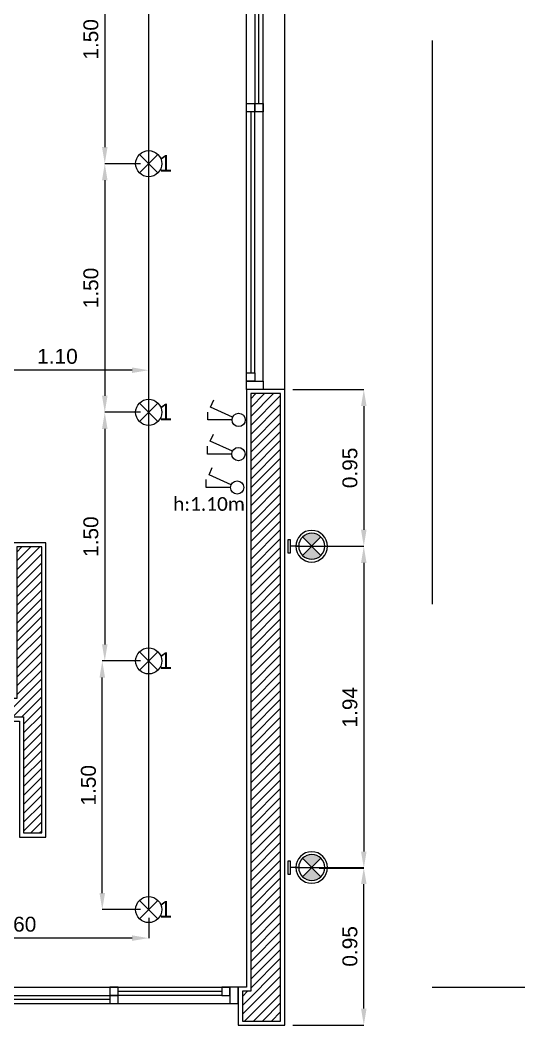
# Model space of a CAD drawing. Header units: millimetres. Extents: x 430 to 1353, y -204 to 152.
# Drawn here: x 436.03 to 439.04, y -44.97 to -38.92 of the extents above; entities that cross this region are included whole.
import ezdxf

# ---------------------------------------------------------------- set-up
doc = ezdxf.new("R2010")
doc.units = ezdxf.units.MM
doc.linetypes.add('DASHED', pattern=[0.3, 0.17, -0.13])
doc.layers.get('0').update_dxf_attribs({"color": 250})
doc.layers.get('Defpoints').update_dxf_attribs({"color": 252})
for name, color, linetype in [('AR - Carpinteria', 252, 'Continuous'), ('AR - Ht', 252, 'Continuous'), ('AR - Proyeccion', 252, 'DASHED'), ('AR - Vista 05', 252, 'Continuous'), ('AR - Vista 4', 252, 'Continuous')]:
    doc.layers.add(name, color=color, linetype=linetype)
for name, color, linetype, lineweight in [('ND-Apliques', 1, 'Continuous', 15), ('ND-Cotas', 252, 'Continuous', 9), ('ND-Llaves', 92, 'Continuous', 9)]:
    doc.layers.add(name, color=color, linetype=linetype, lineweight=lineweight)
doc.styles.add('Cota General 1 50', font='arial.ttf')
doc.styles.add('IMPLANTACION', font='arial.ttf', dxfattribs={"height": 0.3})
doc.styles.get("Standard").update_dxf_attribs({"font": 'arial.ttf'})
doc.dimstyles.new('Copia de Cota General 1 50 ND', dxfattribs={"dimtxt": 0.09, "dimasz": 0.1, "dimexe": 0, "dimexo": 0.05, "dimgap": 0.0375, "dimtad": 1, "dimzin": 0, "dimdsep": 46, "dimtxsty": 'Cota General 1 50', "dimcen": 0.225, "dimdle": 0.1, "dimclrd": 256, "dimclre": 256, "dimclrt": 1, "dimadec": 0, "dimazin": 0, "dimtfac": 1, "dimtix": 1, "dimtmove": 2, "dimatfit": 3, "dimfxl": 1, "dimtolj": 1, "dimtzin": 0, "dimlwd": -1, "dimlwe": -1, "dimarcsym": 0})

# ---------------------------------------------------------------- blocks, each defined once
blk = doc.blocks.new('Aplique_ext_caja 7x7')
for p, q in [((-0.0556, 0.0556), (0.0556, -0.0556)), ((-0.0556, -0.0556), (0.0556, 0.0556))]:
    blk.add_line(p, q)
blk.add_circle((0, 0), 0.0786)
blk = doc.blocks.new('*U372')
blk.add_blockref('Aplique_ext_caja 7x7', (0, 0))
at = {"insert": (0.0634, 0.0523), "char_height": 0.1, "attachment_point": 1, "style": 'IMPLANTACION'}
blk.add_mtext_dynamic_manual_height_columns('1', width=0.080108, gutter_width=0.5582, heights=[0], dxfattribs=at)
blk = doc.blocks.new('*U373')
blk.add_blockref('Aplique_ext_caja 7x7', (0, 0))
at = {"insert": (0.0634, 0.0523), "char_height": 0.1, "attachment_point": 1, "style": 'IMPLANTACION'}
blk.add_mtext_dynamic_manual_height_columns('1', width=0.080108, gutter_width=0.5582, heights=[0], dxfattribs=at)
blk = doc.blocks.new('*U375')
blk.add_blockref('Aplique_ext_caja 7x7', (0, 0))
at = {"insert": (0.0634, 0.0523), "char_height": 0.1, "attachment_point": 1, "style": 'IMPLANTACION'}
blk.add_mtext_dynamic_manual_height_columns('1', width=0.080108, gutter_width=0.5582, heights=[0], dxfattribs=at)
blk = doc.blocks.new('*U376')
blk.add_blockref('Aplique_ext_caja 7x7', (0, 0))
at = {"insert": (0.0634, 0.0523), "char_height": 0.1, "attachment_point": 1, "style": 'IMPLANTACION'}
blk.add_mtext_dynamic_manual_height_columns('1', width=0.080108, gutter_width=0.5582, heights=[0], dxfattribs=at)
blk = doc.blocks.new('Aplieque_Cielo-tierra')
h = blk.add_hatch(color=256)
h.dxf.hatch_style = 1
h.paths.add_polyline_path([(0.0004, 0.1432), (-0.0552, 0.1988, 0.293406), (-0.0733, 0.1157, 0.107717), (-0.0552, 0.0876)])
h.paths.add_polyline_path([(0.0741, 0.1706, 0.107717), (0.056, 0.1988), (0.0004, 0.1432), (0.056, 0.0876, 0.293406)])
for p, q in [((-0.0552, 0.1988), (0.056, 0.0876)), ((-0.0552, 0.0876), (0.056, 0.1988)), ((-0.0003, 0.0645), (-0.0003, 0.0125)), ((-0.0413, 0), (0.0413, 0))]:
    blk.add_line(p, q)
blk.add_lwpolyline([(-0.0413, 0), (0.041, 0), (0.041, 0.0125), (-0.0413, 0.0125)], close=True)
for radius in [0.0953, 0.0786]:
    blk.add_circle((0.0004, 0.1432), radius)
blk = doc.blocks.new('Llave_2_puntos')
for points in [[(0, 0.11), (0, 0.2563), (0.0478, 0.2563)], [(0.0166, 0.1064), (0.0773, 0.2395), (0.1208, 0.2197)]]:
    blk.add_lwpolyline(points)
blk.add_circle((0, 0.07), 0.04)
blk = doc.blocks.new('*U88')
at = {"color": 8}
for p, q in [((0.775, 0.075), (1.4, 0.075)), ((0.725, 0.025), (0.1, 0.025))]:
    blk.add_line(p, q, dxfattribs=at)
at = {"layer": 'AR - Carpinteria'}
for p, q in [((0.05, 0.1), (1.45, 0.1)), ((0.05, 0), (1.45, 0)), ((0.1, 0.05), (0.725, 0.05)), ((1.4, 0.05), (0.775, 0.05))]:
    blk.add_line(p, q, dxfattribs=at)
for points in [[(0, 0), (0.05, 0), (0.05, 0.1), (0, 0.1)], [(0.775, 0.1), (0.725, 0.1), (0.725, 0.05), (0.775, 0.05)], [(1.45, 0.1), (1.4, 0.1), (1.4, 0.05), (1.45, 0.05)], [(1.45, 0), (1.5, 0), (1.5, 0.1), (1.45, 0.1)], [(0.05, 0), (0.1, 0), (0.1, 0.05), (0.05, 0.05)], [(0.725, 0), (0.775, 0), (0.775, 0.05), (0.725, 0.05)]]:
    blk.add_lwpolyline(points, close=True, dxfattribs=at)
blk = doc.blocks.new('*U493')
at = {"color": 8}
for p, q in [((1.725, 0.075), (3.3, 0.075)), ((1.675, 0.025), (0.1, 0.025))]:
    blk.add_line(p, q, dxfattribs=at)
at = {"layer": 'AR - Carpinteria'}
for p, q in [((0.05, 0.1), (3.35, 0.1)), ((0.05, 0), (3.35, 0)), ((0.1, 0.05), (1.675, 0.05)), ((3.3, 0.05), (1.725, 0.05))]:
    blk.add_line(p, q, dxfattribs=at)
for points in [[(0, 0), (0.05, 0), (0.05, 0.1), (0, 0.1)], [(1.725, 0.1), (1.675, 0.1), (1.675, 0.05), (1.725, 0.05)], [(3.35, 0.1), (3.3, 0.1), (3.3, 0.05), (3.35, 0.05)], [(3.35, 0), (3.4, 0), (3.4, 0.1), (3.35, 0.1)], [(0.05, 0), (0.1, 0), (0.1, 0.05), (0.05, 0.05)], [(1.675, 0), (1.725, 0), (1.725, 0.05), (1.675, 0.05)]]:
    blk.add_lwpolyline(points, close=True, dxfattribs=at)
blk = doc.blocks.new('PLANTA BAJA')
at = {"layer": 'AR - Ht', "true_color": 0x383838, "transparency": 33554610}
h = blk.add_hatch(dxfattribs=at)
h.set_pattern_fill('ANSI31', color=250, scale=0.012)
h.set_pattern_definition([(45, (-605.2518, -51.777135), (-0.0269407684, 0.0269407684), [])])
h.paths.add_polyline_path([(23.605, 24.735), (23.425, 24.735), (23.425, 24.69), (22.52, 24.69), (22.52, 24.6304), (22.7591, 24.6304), (22.7591, 24.5804), (22.52, 24.5804), (22.52, 24.52), (23.425, 24.52), (23.425, 24.45), (23.605, 24.45)])
h.paths.add_polyline_path([(18.205, 30.805), (18.025, 30.805), (18.025, 30.625), (18.205, 30.625)])
h.paths.add_polyline_path([(0.205, 16.225), (1.215, 16.225), (1.215, 16.405), (0.025, 16.405), (0.025, 10.52), (0.205, 10.52), (0.205, 11.8904), (0.205, 13.0025), (1.1975, 13.0025), (1.1975, 13.0679), (0.5175, 13.0679), (0.5175, 13.1179), (1.1975, 13.1179), (1.1975, 13.1825), (0.205, 13.1825), (0.205, 14.9569), (0.82, 14.9569), (0.82, 15.0769), (0.205, 15.0769)])
h.paths.add_polyline_path([(4.45, 16.405), (2.165, 16.405), (2.165, 16.225), (3.625, 16.225), (3.625, 13.1825), (2.6375, 13.1825), (2.6375, 13.1179), (3.3175, 13.1179), (3.3175, 13.0679), (2.6375, 13.0679), (2.6375, 13.0025), (3.625, 13.0025), (3.625, 12.015), (3.805, 12.015), (3.805, 16.225), (4.45, 16.225)])
h.paths.add_polyline_path([(7.455, 16.405), (5.5, 16.405), (5.5, 16.225), (7.455, 16.225)])
h.paths.add_polyline_path([(7.34, 11.005), (3.805, 11.005), (3.805, 11.075), (3.625, 11.075), (3.625, 10.825), (4.155, 10.825), (4.155, 8.47), (3.625, 8.47), (3.625, 8.35), (4.275, 8.35), (4.275, 10.825), (7.22, 10.825), (7.22, 7.405), (7.225, 7.405), (7.225, 0.025), (7.405, 0.025), (7.405, 7.225), (7.475, 7.225), (7.475, 7.405), (7.34, 7.405)])
h.paths.add_polyline_path([(3.805, 7.405), (2.615, 7.405), (2.615, 7.8154), (2.495, 7.8154), (2.495, 7.405), (0.205, 7.405), (0.205, 7.96), (0.025, 7.96), (0.025, 0.025), (0.205, 0.025), (0.205, 7.225), (3.805, 7.225)])
h.paths.add_polyline_path([(11.69, 7.405), (9.89, 7.405), (9.725, 7.405), (9.725, 7.225), (11.69, 7.225)])
h.paths.add_polyline_path([(14.62, 11.005), (10.81, 11.005), (10.81, 10.825), (14.62, 10.825)])
h.paths.add_polyline_path([(18.225, 11.005), (15.875, 11.005), (15.875, 10.825), (18.055, 10.825), (18.055, 9.505), (17.475, 9.505), (17.475, 9.175), (17.215, 9.175), (17.215, 9.055), (18.055, 9.055), (18.055, 7.405), (17.47, 7.405), (17.47, 7.225), (18.035, 7.225), (18.195, 7.225), (18.22, 7.225), (18.22, 7.405), (18.175, 7.405), (18.175, 10.825), (18.225, 10.825)])
h.paths.add_polyline_path([(18.055, 9.425), (18.055, 9.175), (17.555, 9.175), (17.555, 9.425)], flags=16)
h.paths.add_polyline_path([(16.42, 7.405), (16.375, 7.405), (16.375, 9.95), (16.255, 9.95), (16.255, 7.405), (13.74, 7.405), (13.74, 7.225), (14.29, 7.225), (14.29, 5.415), (14.74, 5.415), (14.74, 7.225), (16.395, 7.225), (16.42, 7.2251)])
h.paths.add_polyline_path([(23.605, 16.405), (21.57, 16.405), (21.57, 16.225), (23.425, 16.225), (23.425, 11.685), (19.375, 11.685), (19.375, 12.365), (19.255, 12.365), (19.17, 12.365), (19.17, 12.245), (19.255, 12.245), (19.255, 11.005), (19.165, 11.005), (19.165, 10.825), (19.375, 10.825), (19.375, 11.565), (23.425, 11.565), (23.425, 7.405), (21.57, 7.405), (21.57, 7.225), (23.605, 7.225)])
h.paths.add_polyline_path([(18.22, 16.405), (17.91, 16.405), (17.91, 16.225), (18.055, 16.225), (18.055, 12.25), (18.22, 12.25), (18.22, 12.36), (18.175, 12.36), (18.175, 16.225), (18.22, 16.225)])
h.paths.add_polyline_path([(21.77, 23.57), (20.7625, 23.57), (20.7625, 23.535), (21.3625, 23.535), (21.3625, 23.435), (20.7625, 23.435), (20.7625, 23.4), (21.66, 23.4), (21.66, 23.165), (21.77, 23.165)])
h.paths.add_polyline_path([(18.9175, 23.535), (19.5125, 23.535), (19.5125, 23.57), (18.215, 23.57), (18.215, 23.615), (18.025, 23.615), (18.025, 19.825), (18.23, 19.825), (18.255, 19.825), (18.255, 20.005), (18.205, 20.005), (18.205, 23.4), (19.5125, 23.4), (19.5125, 23.435), (18.9175, 23.435)])
h.paths.add_polyline_path([(23.605, 30.805), (23.355, 30.805), (23.355, 30.625), (23.425, 30.625), (23.425, 26.15), (21.66, 26.15), (21.66, 24.52), (21.77, 24.52), (21.77, 26.04), (23.425, 26.04), (23.425, 25.785), (23.605, 25.785)])
h.paths.add_polyline_path([(3.825, 20.005), (2.3749, 20.005), (2.3749, 20.055), (2.265, 20.055), (2.265, 20.005), (0.205, 20.005), (0.205, 20.055), (0.025, 20.055), (0.025, 19.825), (3.825, 19.825)])
h.paths.add_polyline_path([(5.605, 23.61), (5.425, 23.61), (5.425, 20.005), (5.375, 20.005), (5.375, 19.825), (5.4, 19.825), (5.605, 19.825)])
h.paths.add_polyline_path([(5.605, 30.805), (5.425, 30.805), (5.425, 30.625), (5.605, 30.625)])
h.paths.add_polyline_path([(0.21, 21.41), (0.21, 21.66), (0.36, 21.66), (0.36, 21.41)], flags=16)
h.paths.add_polyline_path([(0.435, 21.66), (2.2649, 21.66), (2.2649, 20.905), (2.3749, 20.905), (2.3749, 21.66), (4.055, 21.66), (4.055, 20.96), (4.165, 20.96), (4.165, 21.635), (4.165, 22.685), (4.015, 22.685), (4.015, 21.77), (1.965, 21.77), (1.965, 22.685), (1.815, 22.685), (1.815, 21.77), (0.42, 21.77), (0.205, 21.77), (0.205, 30.625), (0.275, 30.625), (0.275, 30.805), (0.23, 30.805), (0.025, 30.805), (0.025, 21.085), (0.205, 21.085), (0.205, 21.335), (0.435, 21.335)])
h.paths.add_polyline_path([(1.995, 8.7404), (1.995, 9.055), (2.445, 9.055), (2.445, 8.7404)], flags=16)
h.paths.add_polyline_path([(2.615, 9.035), (2.615, 9.175), (0.205, 9.175), (0.205, 9.47), (0.025, 9.47), (0.025, 9.035), (0.025, 9.01), (0.205, 9.01), (0.205, 9.055), (1.915, 9.055), (1.915, 8.6604), (2.615, 8.6604)])
h.paths.add_polyline_path([(23.425, 21.935), (23.17, 21.935), (23.17, 22.09), (23.425, 22.09)], flags=16)
h.paths.add_polyline_path([(23.605, 23.4), (23.425, 23.4), (23.425, 23.335), (22.62, 23.335), (22.62, 23.2754), (22.8591, 23.2754), (22.8591, 23.2254), (22.62, 23.2254), (22.62, 23.165), (23.425, 23.165), (23.425, 22.165), (23.095, 22.165), (23.095, 21.935), (21.795, 21.935), (21.66, 21.935), (21.66, 21.865), (21.795, 21.865), (23.425, 21.865), (23.425, 20.005), (21.77, 20.005), (21.77, 21.115), (21.66, 21.115), (21.66, 20.005), (21.605, 20.005), (21.605, 19.825), (21.64, 19.825), (23.605, 19.825)])
at = {"layer": 'AR - Carpinteria'}
blk.add_line((5.63, 23.635), (5.63, 30.6), dxfattribs=at)
at = {"layer": 'AR - Proyeccion', "ltscale": 20}
blk.add_lwpolyline([(0, 30.83), (0, 31.74), (6.52, 31.74), (6.52, 20.03), (17.09, 20.03), (17.09, 31.74), (23.63, 31.74), (23.63, 30.83)], dxfattribs=at)
at = {"layer": 'AR - Vista 05'}
blk.add_lwpolyline([(0, 30.83), (0, 21.08), (0.23, 21.08), (0.23, 21.31), (0.46, 21.31), (0.46, 21.64), (2.2399, 21.635), (2.2399, 20.88), (2.3999, 20.88), (2.3999, 21.635), (4.03, 21.635), (4.03, 20.935), (4.19, 20.935), (4.19, 21.635), (4.19, 22.71), (3.99, 22.71), (3.99, 21.795), (1.99, 21.795), (1.99, 22.71), (1.79, 22.71), (1.79, 21.795), (0.42, 21.795), (0.23, 21.795), (0.23, 30.6)], dxfattribs=at)
blk.add_lwpolyline([(5.4, 19.8), (5.63, 19.8), (5.63, 23.635), (5.4, 23.635), (5.4, 20.03), (5.35, 20.03), (5.35, 19.8)], close=True, dxfattribs=at)
at = {"layer": 'AR - Vista 4'}
blk.add_lwpolyline([(0.025, 30.805), (0.025, 21.105), (0.205, 21.105), (0.205, 21.335), (0.435, 21.335), (0.435, 21.66), (2.2649, 21.66), (2.2649, 20.905), (2.3749, 20.905), (2.3749, 21.66), (4.055, 21.66), (4.055, 20.96), (4.165, 20.96), (4.165, 21.635), (4.165, 22.685), (4.015, 22.685), (4.015, 21.77), (1.965, 21.77), (1.965, 22.685), (1.815, 22.685), (1.815, 21.77), (0.42, 21.77), (0.205, 21.77), (0.205, 30.625)], dxfattribs=at)
blk.add_lwpolyline([(5.4, 19.825), (5.605, 19.825), (5.605, 23.61), (5.425, 23.61), (5.425, 20.005), (5.375, 20.005), (5.375, 19.825)], close=True, dxfattribs=at)
at = {"layer": 'AR - Carpinteria', "xscale": -1, "rotation": 270}
blk.add_blockref('*U493', (5.4, 23.635), dxfattribs=at)
at = {"layer": 'AR - Carpinteria'}
blk.add_blockref('*U88', (3.85, 19.93), dxfattribs=at)
blk = doc.blocks.new('*D600')
at = {"layer": 'Defpoints', "color": 0, "transparency": 16777216}
for p in [(436.8027, -38.2906), (436.5378, -39.7906), (436.8027, -39.7906)]:
    blk.add_point(p, dxfattribs=at)
at = {"layer": 'ND-Cotas', "transparency": 16777216}
for p, q in [((436.7527, -38.2906), (436.5378, -38.2906)), ((436.5378, -38.3906), (436.5378, -39.6906)), ((436.7527, -39.7906), (436.5378, -39.7906))]:
    blk.add_line(p, q, dxfattribs=at)
for points in [[(436.5212, -38.3906), (436.5545, -38.3906), (436.5378, -38.2906)], [(436.5212, -39.6906), (436.5545, -39.6906), (436.5378, -39.7906)]]:
    blk.add_solid(points, dxfattribs=at)
at = {"layer": 'ND-Cotas', "color": 1, "transparency": 16777216, "insert": (436.4544, -39.0406), "char_height": 0.09, "attachment_point": 5, "rotation": 90, "style": 'Cota General 1 50'}
blk.add_mtext('\\A1;1.50', dxfattribs=at)
blk = doc.blocks.new('*D601')
at = {"layer": 'Defpoints', "color": 0, "transparency": 16777216}
for p in [(436.8027, -39.7906), (436.5378, -41.2906), (436.8027, -41.2906)]:
    blk.add_point(p, dxfattribs=at)
at = {"layer": 'ND-Cotas', "transparency": 16777216}
for p, q in [((436.7527, -39.7906), (436.5378, -39.7906)), ((436.5378, -39.8906), (436.5378, -41.1906)), ((436.7527, -41.2906), (436.5378, -41.2906))]:
    blk.add_line(p, q, dxfattribs=at)
for points in [[(436.5212, -39.8906), (436.5545, -39.8906), (436.5378, -39.7906)], [(436.5212, -41.1906), (436.5545, -41.1906), (436.5378, -41.2906)]]:
    blk.add_solid(points, dxfattribs=at)
at = {"layer": 'ND-Cotas', "color": 1, "transparency": 16777216, "insert": (436.4544, -40.5406), "char_height": 0.09, "attachment_point": 5, "rotation": 90, "style": 'Cota General 1 50'}
blk.add_mtext('\\A1;1.50', dxfattribs=at)
blk = doc.blocks.new('*D602')
at = {"layer": 'Defpoints', "color": 0, "transparency": 16777216}
for p in [(436.8027, -41.2906), (436.5378, -42.7906), (436.8027, -42.7906)]:
    blk.add_point(p, dxfattribs=at)
at = {"layer": 'ND-Cotas', "transparency": 16777216}
for p, q in [((436.7527, -41.2906), (436.5378, -41.2906)), ((436.5378, -41.3906), (436.5378, -42.6906)), ((436.7527, -42.7906), (436.5378, -42.7906))]:
    blk.add_line(p, q, dxfattribs=at)
for points in [[(436.5212, -41.3906), (436.5545, -41.3906), (436.5378, -41.2906)], [(436.5212, -42.6906), (436.5545, -42.6906), (436.5378, -42.7906)]]:
    blk.add_solid(points, dxfattribs=at)
at = {"layer": 'ND-Cotas', "color": 1, "transparency": 16777216, "insert": (436.4544, -42.0406), "char_height": 0.09, "attachment_point": 5, "rotation": 90, "style": 'Cota General 1 50'}
blk.add_mtext('\\A1;1.50', dxfattribs=at)
blk = doc.blocks.new('*D603')
at = {"layer": 'Defpoints', "color": 0, "transparency": 16777216}
for p in [(436.5229, -42.7906), (436.8027, -42.7906), (436.8027, -44.2906)]:
    blk.add_point(p, dxfattribs=at)
at = {"layer": 'ND-Cotas', "transparency": 16777216}
for p, q in [((436.7527, -42.7906), (436.5229, -42.7906)), ((436.5229, -44.1906), (436.5229, -42.8906)), ((436.7527, -44.2906), (436.5229, -44.2906))]:
    blk.add_line(p, q, dxfattribs=at)
for points in [[(436.5063, -42.8906), (436.5396, -42.8906), (436.5229, -42.7906)], [(436.5063, -44.1906), (436.5396, -44.1906), (436.5229, -44.2906)]]:
    blk.add_solid(points, dxfattribs=at)
at = {"layer": 'ND-Cotas', "color": 1, "transparency": 16777216, "insert": (436.4395, -43.5406), "char_height": 0.09, "attachment_point": 5, "rotation": 90, "style": 'Cota General 1 50'}
blk.add_mtext('\\A1;1.50', dxfattribs=at)
blk = doc.blocks.new('*D612')
at = {"layer": 'Defpoints', "color": 0, "transparency": 16777216}
for p in [(435.7027, -41.0367), (435.7027, -41.2906), (436.8027, -41.2906)]:
    blk.add_point(p, dxfattribs=at)
at = {"layer": 'ND-Cotas', "transparency": 16777216}
for p, q in [((435.7027, -41.2406), (435.7027, -41.0367)), ((436.7027, -41.0367), (435.8027, -41.0367)), ((436.8027, -41.2406), (436.8027, -41.0367))]:
    blk.add_line(p, q, dxfattribs=at)
for points in [[(435.8027, -41.0201), (435.8027, -41.0534), (435.7027, -41.0367)], [(436.7027, -41.0201), (436.7027, -41.0534), (436.8027, -41.0367)]]:
    blk.add_solid(points, dxfattribs=at)
at = {"layer": 'ND-Cotas', "color": 1, "transparency": 16777216, "insert": (436.2527, -40.9533), "char_height": 0.09, "attachment_point": 5, "style": 'Cota General 1 50'}
blk.add_mtext('\\A1;1.10', dxfattribs=at)
blk = doc.blocks.new('*D615')
at = {"layer": 'Defpoints', "color": 0, "transparency": 16777216}
for p in [(435.2029, -44.2905), (436.8027, -44.2906), (435.2029, -44.4625)]:
    blk.add_point(p, dxfattribs=at)
at = {"layer": 'ND-Cotas', "transparency": 16777216}
for p, q in [((435.2029, -44.3405), (435.2029, -44.4625)), ((436.8027, -44.3406), (436.8027, -44.4625)), ((436.7027, -44.4625), (435.3029, -44.4625))]:
    blk.add_line(p, q, dxfattribs=at)
for points in [[(435.3029, -44.4458), (435.3029, -44.4792), (435.2029, -44.4625)], [(436.7027, -44.4458), (436.7027, -44.4792), (436.8027, -44.4625)]]:
    blk.add_solid(points, dxfattribs=at)
at = {"layer": 'ND-Cotas', "color": 1, "transparency": 16777216, "insert": (436.0028, -44.3791), "char_height": 0.09, "attachment_point": 5, "style": 'Cota General 1 50'}
blk.add_mtext('\\A1;1.60', dxfattribs=at)
blk = doc.blocks.new('*D623')
at = {"layer": 'Defpoints', "color": 0, "transparency": 16777216}
for p in [(437.6229, -41.153), (437.6429, -42.0989), (438.0998, -42.0989)]:
    blk.add_point(p, dxfattribs=at)
at = {"layer": 'ND-Cotas', "transparency": 16777216}
for p, q in [((437.6729, -41.153), (438.0998, -41.153)), ((438.0998, -41.253), (438.0998, -41.9989)), ((437.6929, -42.0989), (438.0998, -42.0989))]:
    blk.add_line(p, q, dxfattribs=at)
for points in [[(438.0832, -41.253), (438.1165, -41.253), (438.0998, -41.153)], [(438.0832, -41.9989), (438.1165, -41.9989), (438.0998, -42.0989)]]:
    blk.add_solid(points, dxfattribs=at)
at = {"layer": 'ND-Cotas', "color": 1, "transparency": 16777216, "insert": (438.0164, -41.6259), "char_height": 0.09, "attachment_point": 5, "rotation": 90, "style": 'Cota General 1 50'}
blk.add_mtext('\\A1;0.95', dxfattribs=at)
blk = doc.blocks.new('*D624')
at = {"layer": 'Defpoints', "color": 0, "transparency": 16777216}
for p in [(437.6429, -44.037), (438.0998, -44.037), (437.6229, -44.988)]:
    blk.add_point(p, dxfattribs=at)
at = {"layer": 'ND-Cotas', "transparency": 16777216}
for p, q in [((437.6929, -44.037), (438.0998, -44.037)), ((438.0998, -44.888), (438.0998, -44.137)), ((437.6729, -44.988), (438.0998, -44.988))]:
    blk.add_line(p, q, dxfattribs=at)
for points in [[(438.0832, -44.137), (438.1165, -44.137), (438.0998, -44.037)], [(438.0832, -44.888), (438.1165, -44.888), (438.0998, -44.988)]]:
    blk.add_solid(points, dxfattribs=at)
at = {"layer": 'ND-Cotas', "color": 1, "transparency": 16777216, "insert": (438.0164, -44.5125), "char_height": 0.09, "attachment_point": 5, "rotation": 90, "style": 'Cota General 1 50'}
blk.add_mtext('\\A1;0.95', dxfattribs=at)
blk = doc.blocks.new('*D625')
at = {"layer": 'Defpoints', "color": 0, "transparency": 16777216}
for p in [(437.7865, -42.0989), (437.7799, -44.0405), (438.0998, -44.0405)]:
    blk.add_point(p, dxfattribs=at)
at = {"layer": 'ND-Cotas', "transparency": 16777216}
for p, q in [((437.8365, -42.0989), (438.0998, -42.0989)), ((438.0998, -42.1989), (438.0998, -43.9405)), ((437.8299, -44.0405), (438.0998, -44.0405))]:
    blk.add_line(p, q, dxfattribs=at)
for points in [[(438.0832, -42.1989), (438.1165, -42.1989), (438.0998, -42.0989)], [(438.0832, -43.9405), (438.1165, -43.9405), (438.0998, -44.0405)]]:
    blk.add_solid(points, dxfattribs=at)
at = {"layer": 'ND-Cotas', "color": 1, "transparency": 16777216, "insert": (438.0164, -43.0697), "char_height": 0.09, "attachment_point": 5, "rotation": 90, "style": 'Cota General 1 50'}
blk.add_mtext('\\A1;1.94', dxfattribs=at)

msp = doc.modelspace()

# ---------------------------------------------------------------- linework, layer by layer
at = {"layer": 'ND-Cotas'}
for p, q in [((436.8027, -39.7906), (436.8027, -38.2906)), ((436.8027, -41.2906), (436.8027, -39.7906)), ((436.8027, -42.7906), (436.8027, -41.2906)), ((436.8027, -44.2906), (436.8027, -42.7906))]:
    msp.add_line(p, q, dxfattribs=at)

# ---------------------------------------------------------------- block references
at = {"layer": 'AR - Vista 05'}
msp.add_blockref('PLANTA BAJA', (431.9929, -64.788), dxfattribs=at)
at = {"layer": 'ND-Apliques'}
for name, p in [('*U376', (436.8027, -39.7906)), ('*U375', (436.8027, -41.2906)), ('*U372', (436.8027, -42.7906)), ('*U373', (436.8027, -44.2906))]:
    msp.add_blockref(name, p, dxfattribs=at)
at = {"layer": 'ND-Apliques', "xscale": -1, "rotation": 270}
for p in [(437.6429, -42.0987), (437.6429, -44.037)]:
    msp.add_blockref('Aplieque_Cielo-tierra', p, dxfattribs=at)
at = {"layer": 'ND-Llaves', "rotation": 90}
for p in [(437.4152, -41.3366), (437.4136, -41.5424), (437.4062, -41.7443)]:
    msp.add_blockref('Llave_2_puntos', p, dxfattribs=at)

# ---------------------------------------------------------------- texts
at = {"layer": 'ND-Cotas', "insert": (436.9501, -41.8022), "char_height": 0.09, "attachment_point": 1, "rotation": 0.00461}
msp.add_mtext_dynamic_manual_height_columns('{\\fCalibri|b0|i0|c0|p34;\\H0.91667x;h:1.10m}', width=0.67411, gutter_width=10.291, heights=[0.1264], dxfattribs=at)

# ---------------------------------------------------------------- dimensions: what is measured, and where the dimension line sits
at = {"layer": 'ND-Cotas'}
for base, p1, p2, picture, middle in [((436.5378, -39.7906), (436.8027, -38.2906), (436.8027, -39.7906), '*D600', (436.4544, -39.0406)), ((436.5378, -41.2906), (436.8027, -39.7906), (436.8027, -41.2906), '*D601', (436.4544, -40.5406)), ((438.0998, -42.0989), (437.6229, -41.153), (437.6429, -42.0989), '*D623', (438.0164, -41.6259)), ((436.5378, -42.7906), (436.8027, -41.2906), (436.8027, -42.7906), '*D602', (436.4544, -42.0406)), ((438.0998, -44.0405), (437.7865, -42.0989), (437.7799, -44.0405), '*D625', (438.0164, -43.0697)), ((436.5229, -42.7906), (436.8027, -44.2906), (436.8027, -42.7906), '*D603', (436.4395, -43.5406)), ((438.0998, -44.037), (437.6229, -44.988), (437.6429, -44.037), '*D624', (438.0164, -44.5125))]:
    dim = msp.add_linear_dim(base=base, p1=p1, p2=p2, angle=90, dimstyle='Copia de Cota General 1 50 ND', dxfattribs=at)
    dim.commit()
    dim.dimension.update_dxf_attribs({"geometry": picture, "text_midpoint": middle})
for base, p1, p2, picture, middle in [((435.7027, -41.0367), (436.8027, -41.2906), (435.7027, -41.2906), '*D612', (436.2527, -40.9533)), ((435.2029, -44.4625), (436.8027, -44.2906), (435.2029, -44.2905), '*D615', (436.0028, -44.3791))]:
    dim = msp.add_linear_dim(base=base, p1=p1, p2=p2, dimstyle='Copia de Cota General 1 50 ND', dxfattribs=at)
    dim.commit()
    dim.dimension.update_dxf_attribs({"geometry": picture, "text_midpoint": middle})

doc.saveas('drawing.dxf')
